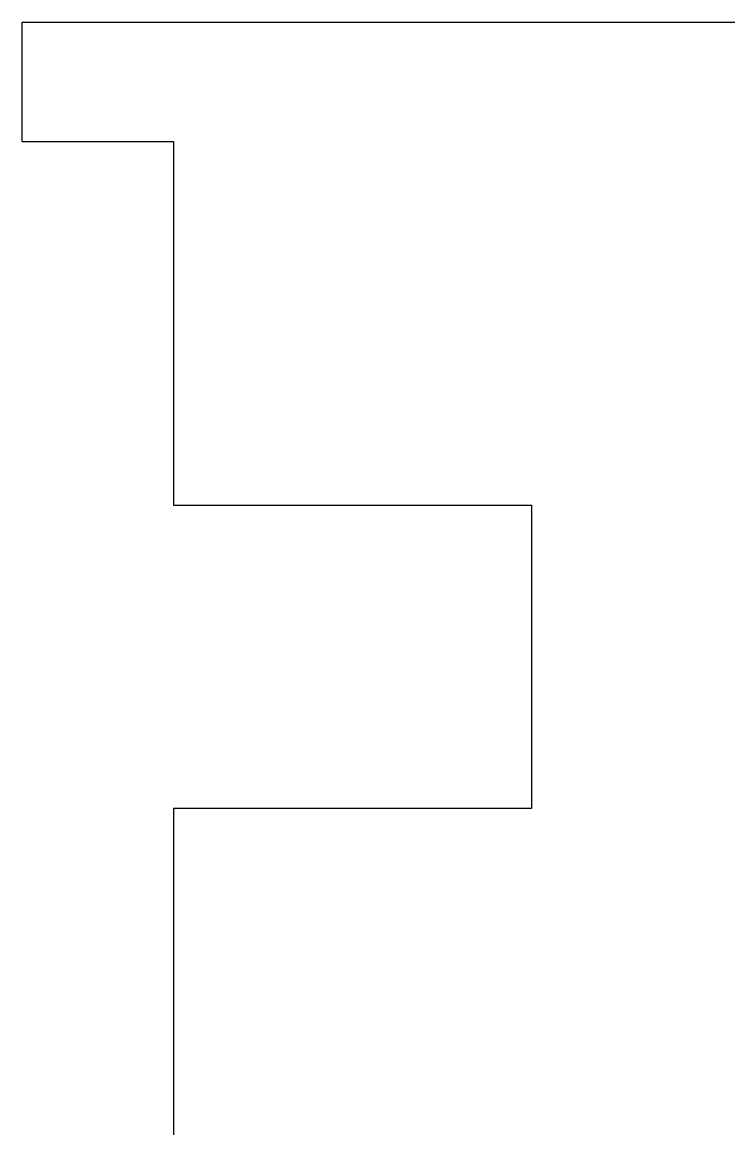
# Model space of a CAD drawing. Header units: inches. Extents: x -8.75 to 0, y -0.78 to 2.88.
# Drawn here: x -8.75 to -7.584, y 1.049 to 2.875 of the extents above; entities that cross this region are included whole.
import ezdxf

# ---------------------------------------------------------------- set-up
doc = ezdxf.new("R2010")
doc.units = ezdxf.units.IN
doc.header["$MEASUREMENT"] = 0

msp = doc.modelspace()

# ---------------------------------------------------------------- linework, layer by layer
at = {"color": 7, "linetype": 'Continuous', "lineweight": 25}
for p, q in [((-8.75, 2.6781), (-8.75, 2.875)), ((-8.75, 2.875), (0, 2.875)), ((-8.75, 2.6781), (-8.5, 2.6781)), ((-8.5, 2.6781), (-8.5, 2.0781)), ((-8.5, 2.0781), (-7.9094, 2.0781)), ((-7.9094, 2.0781), (-7.9094, 1.5781)), ((-8.5, 1.5781), (-8.5, 0.1969)), ((-7.9094, 1.5781), (-8.5, 1.5781))]:
    msp.add_line(p, q, dxfattribs=at)

doc.saveas('drawing.dxf')
